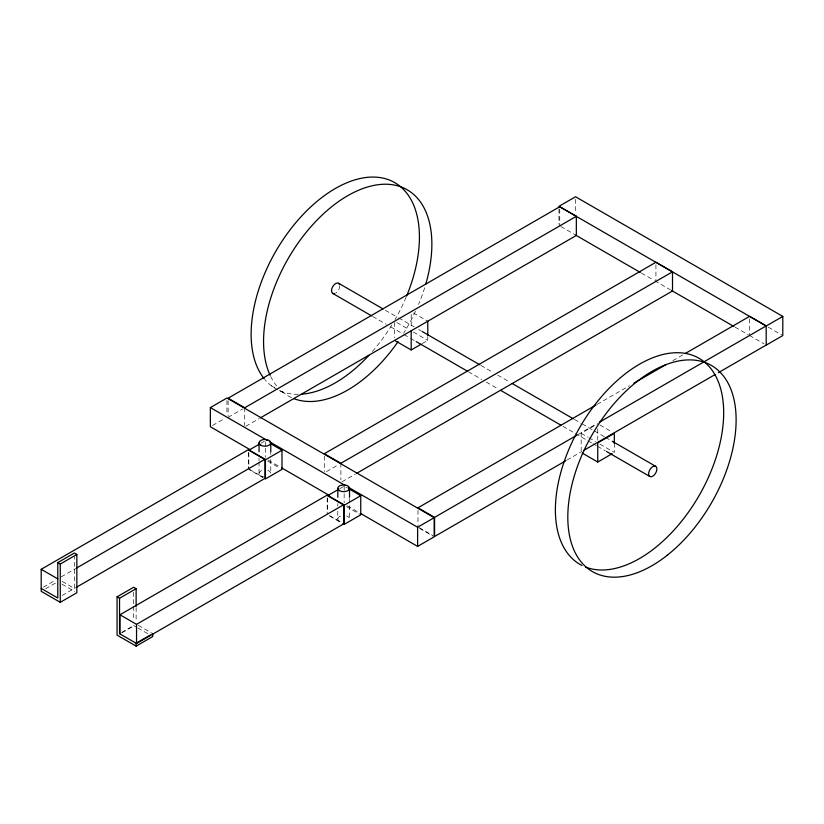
<?xml version="1.0" encoding="UTF-8"?>
<svg xmlns="http://www.w3.org/2000/svg" width="824" height="824" viewBox="0 0 824 824"><rect width="100%" height="100%" fill="white"/><g stroke="black" fill="none" stroke-linecap="round" stroke-linejoin="round"><path stroke-width="0.62" stroke-dasharray="4.12 3.09" d="M212.571 425.462L224.725 418.448M228.145 417.335L242.617 408.982M245.84 426.266L259.189 418.551M422.248 343.587L427.78 340.394L427.78 336.563M260.992 443.209L264.308 441.293M43.414 587.172L55.682 580.086M61.254 576.872L75.746 568.509M45.619 588.769L56.671 582.383M62.202 595.464L75.612 587.728M326.541 471.575L338.777 464.509M342.012 481.783L355.36 474.078M339.746 488.673L344.164 486.129L347.481 488.035M121.478 632.564L133.91 625.385M122.189 632.626L134.446 625.55M597.153 404.357L629.423 385.725M672.827 360.675L683.951 354.248M578.129 434.495L596.04 424.144M581.178 451.181L581.178 433.311L597.75 423.732M566.994 460.06L581.466 451.707M768.318 327.2L781.688 334.915M560.866 226.518L576.337 235.458M641.422 273.084L653.679 280.16M654.792 280.799L670.386 289.811M735.018 327.118L748.388 334.843M749.5 335.481L763.992 343.845M413.411 312.955L427.78 321.247M599.965 425.009L612.129 432.034M385.313 310.236L397.549 317.302M398.662 317.94L414.235 326.932M418.685 329.507L420.909 330.795M481 365.475L493.236 372.541M497.686 375.116L509.922 382.182M574.462 419.437L581.136 423.289M582.249 423.938L593.373 430.355M594.485 431.003L604.497 436.782M605.609 437.431L611.171 440.634M396.828 322.524L408.992 329.548M413.411 332.093L427.78 340.394M581.178 433.311L587.811 437.132M588.913 437.771L595.546 441.602M599.965 444.157L614.333 452.448L614.333 443.518M372.767 316.529L386.126 324.244M390.576 326.809L402.812 333.875M403.925 334.523L409.487 337.737M410.599 338.376L415.049 340.94M468.454 371.779L481.813 379.483M486.263 382.058L498.499 389.124M563.029 426.379L591.962 443.085M593.074 443.724L596.411 445.65M597.524 446.299L605.31 450.79M271.251 385.714L275.401 388.104M279.542 390.494L283.693 392.894M419.097 527.576L432.363 535.24M419.704 528.462L433.084 536.187M268.294 460.194L280.551 467.27M347.409 505.874L359.666 512.95M267.615 461.079L279.779 468.094M346.379 506.544L359.645 514.207M249.559 469.423L262.825 477.086M329.425 515.536L341.589 522.56M263.196 477.673L248.827 469.371L248.827 452.778M329.796 516.123L344.164 524.414M62.202 581.425L74.366 588.449L74.366 556.818M138.339 625.385L152.708 633.677M62.016 584.195L74.727 591.529M133.632 625.54L136.815 627.373M137.876 627.991L148.464 634.099M749.603 318.898L749.603 335.492M655.925 264.813L655.925 281.406M597.75 428.841L597.75 442.879M575.543 199.305L575.543 213.344M559.754 209.286L559.754 225.879M558.96 208.884L558.96 224.2M417.995 510.355L417.995 525.671M411.197 314.232L411.197 328.271M394.614 322.524L394.614 337.84M349.531 498.51L349.531 518.935A5.861 3.389 0 0 0 346.605 515.999M344.164 486.129L344.164 492.505M344.164 493.782L344.164 502.712M340.889 463.284L340.889 479.877M337.809 503.618L337.809 506.173M337.809 511.271L337.809 518.935A5.861 3.389 0 0 0 342.156 522.2M327.581 498.252L327.581 512.291M327.21 497.665L327.21 514.258M324.316 456.259L324.316 471.586M270.777 451.768L270.777 454.323M270.777 459.421L270.777 473.46A5.861 3.389 0 0 0 266.43 470.195M265.41 441.932L265.41 447.041M265.41 448.308L265.41 457.248M259.045 458.144L259.045 460.698M259.045 461.976L259.045 473.46A5.861 3.389 0 0 0 263.392 476.736M248.457 452.191L248.457 468.784M244.728 407.767L244.728 425.627M228.145 400.742L228.145 416.058M226.94 400.577L226.94 414.616M136.125 607.659L136.125 621.574M133.632 592.353L133.632 605.115M133.632 606.392L133.632 620.441M406.098 297.258A118.996 68.701 -60 0 1 395.036 319.599M391.853 324.955A118.996 68.701 -60 0 1 372.273 351.601M298.257 394.325A118.996 68.701 -60 0 1 278.924 390.391M277.76 389.824A118.996 68.701 -60 0 1 265.081 379.802M424.638 287.813A118.996 68.701 -60 0 1 418.541 304.437M415.502 311.287A118.996 68.701 -60 0 1 403.636 333.184M291.366 397.57A118.996 68.701 -60 0 1 280.047 389.701M276.709 386.013A118.996 68.701 -60 0 1 270.663 376.424M259.045 473.46A5.861 3.389 0 0 1 263.392 470.195M337.809 518.935A5.861 3.389 0 0 1 342.156 515.669M339.787 285.938A5.861 3.389 -60 0 1 335.646 293.117"/><path stroke-width="1.24" d="M250.465 449.904L210.357 426.739L210.357 407.592L226.94 398.023L434.197 517.678L434.197 536.826L417.613 546.394L360.788 513.589M576.337 216.31L244.728 407.767L228.145 398.188L559.754 206.731L576.337 216.31L576.337 235.458L260.302 417.912M394.614 340.394L411.197 349.963L421.146 344.226M41.2 588.449L57.783 598.018L57.783 562.596L74.366 553.028L76.848 554.459L76.848 592.755L60.265 602.323L41.2 591.323L41.2 569.302L248.457 449.647L265.04 459.215L265.04 478.363L76.725 587.079M258.777 444.486L248.827 450.223L264.308 459.164M57.783 562.596L60.265 564.038L76.848 554.459M76.725 567.942L265.04 459.215M281.993 450.223L265.41 459.802L265.41 478.94L281.993 469.371L281.993 450.223L270.931 443.848M672.508 271.827L340.889 463.284L324.316 453.715L655.925 262.259L672.508 271.827L672.508 290.975L356.473 473.44M152.708 633.677L152.708 636.55L136.125 646.119L117.06 635.119L117.06 596.823L133.632 587.255L136.125 588.686L136.125 606.392M117.06 596.823L119.542 598.255L136.125 588.686M119.954 633.914L119.954 614.776L327.21 495.111L343.793 504.69L343.793 523.827L136.537 643.493L119.542 633.677L119.542 598.255M338.643 489.312L327.581 495.698L344.164 505.267L360.747 495.698L360.747 514.846L344.164 524.414L344.164 505.267M119.954 614.776L136.537 624.345L343.793 504.69M150.493 634.954L136.125 643.256L136.125 646.119M596.04 405.006L417.995 507.8L434.578 517.369L577.006 435.134M633.872 383.16L666.142 364.527M685.063 353.609L749.603 316.344L766.186 325.913L766.217 345.132L782.8 335.564L782.8 316.416L575.543 196.751L558.96 206.33L766.217 325.985L782.8 316.416M599.264 422.29L766.186 325.913M348.531 487.365L417.613 527.257L434.197 517.678M565.882 460.709L434.578 536.517L434.578 517.369M583.691 450.429L714.995 374.611M718.332 372.685L766.186 345.06M582.28 453.087L597.75 462.027L612.129 453.725M575.677 235.128L640.31 272.435M671.509 290.45L733.906 326.479M338.582 283.25L383.088 308.949M422.022 331.433L479.887 364.836M512.147 383.469L573.35 418.798M612.284 441.283L655.677 466.333A5.861 3.389 -60 0 1 653.823 475.417A5.861 3.389 -60 0 1 648.745 472.482A5.861 3.389 -60 0 1 655.677 466.333M332.711 293.406L371.655 315.891M416.161 341.589L467.342 371.14M500.724 390.411L560.804 425.091M606.423 451.428L649.817 476.488M210.357 407.592L267.182 440.407M269.417 441.695L345.184 485.439M348.583 488.673L360.747 495.698M281.674 467.908L329.579 495.574M41.2 569.302L57.783 578.87M614.333 443.518L614.333 433.311L597.75 442.879L597.75 462.027M427.78 321.247L427.78 335.286M417.613 527.257L417.613 546.394M411.197 330.815L411.197 349.963M349.531 488.302L349.531 497.233M337.809 488.302L337.809 497.233M270.777 442.828L270.777 451.768M259.045 442.828L259.045 451.768M136.537 624.345L136.537 643.493M60.265 564.038L60.265 602.323M264.277 378.834A118.996 68.701 -60 0 1 280.119 244.162A118.996 68.701 -60 0 1 389.979 180.281A118.996 68.701 -60 0 1 406.593 296.084M368.853 355.401A118.996 68.701 -60 0 1 302.027 394.15M270.159 375.353A118.996 68.701 -60 0 1 347.11 196.05A118.996 68.701 -60 0 1 425.72 284.27M398.033 341.692A118.996 68.701 -60 0 1 293.756 398.589M582.012 565.48A118.996 68.701 -60 0 1 613.571 383.912A118.996 68.701 -60 0 1 722.143 432.126A118.996 68.701 -60 0 1 585.565 567.067M334.575 293.571A5.861 3.389 -60 0 1 332.711 286.639A5.861 3.389 -60 0 1 339.653 284.785M667.244 555.263A118.996 68.701 -60 0 0 715.984 368.513A118.996 68.701 -60 0 0 572.659 481.824A118.996 68.701 -60 0 0 667.244 555.263M260.765 445.228A5.861 3.389 0 0 0 270.571 443.703A5.861 3.389 0 0 0 263.392 439.563A5.861 3.389 0 0 0 260.765 445.228M339.529 490.692A5.861 3.389 0 0 0 349.335 489.178A5.861 3.389 0 0 0 342.156 485.027A5.861 3.389 0 0 0 339.529 490.692"/></g></svg>
